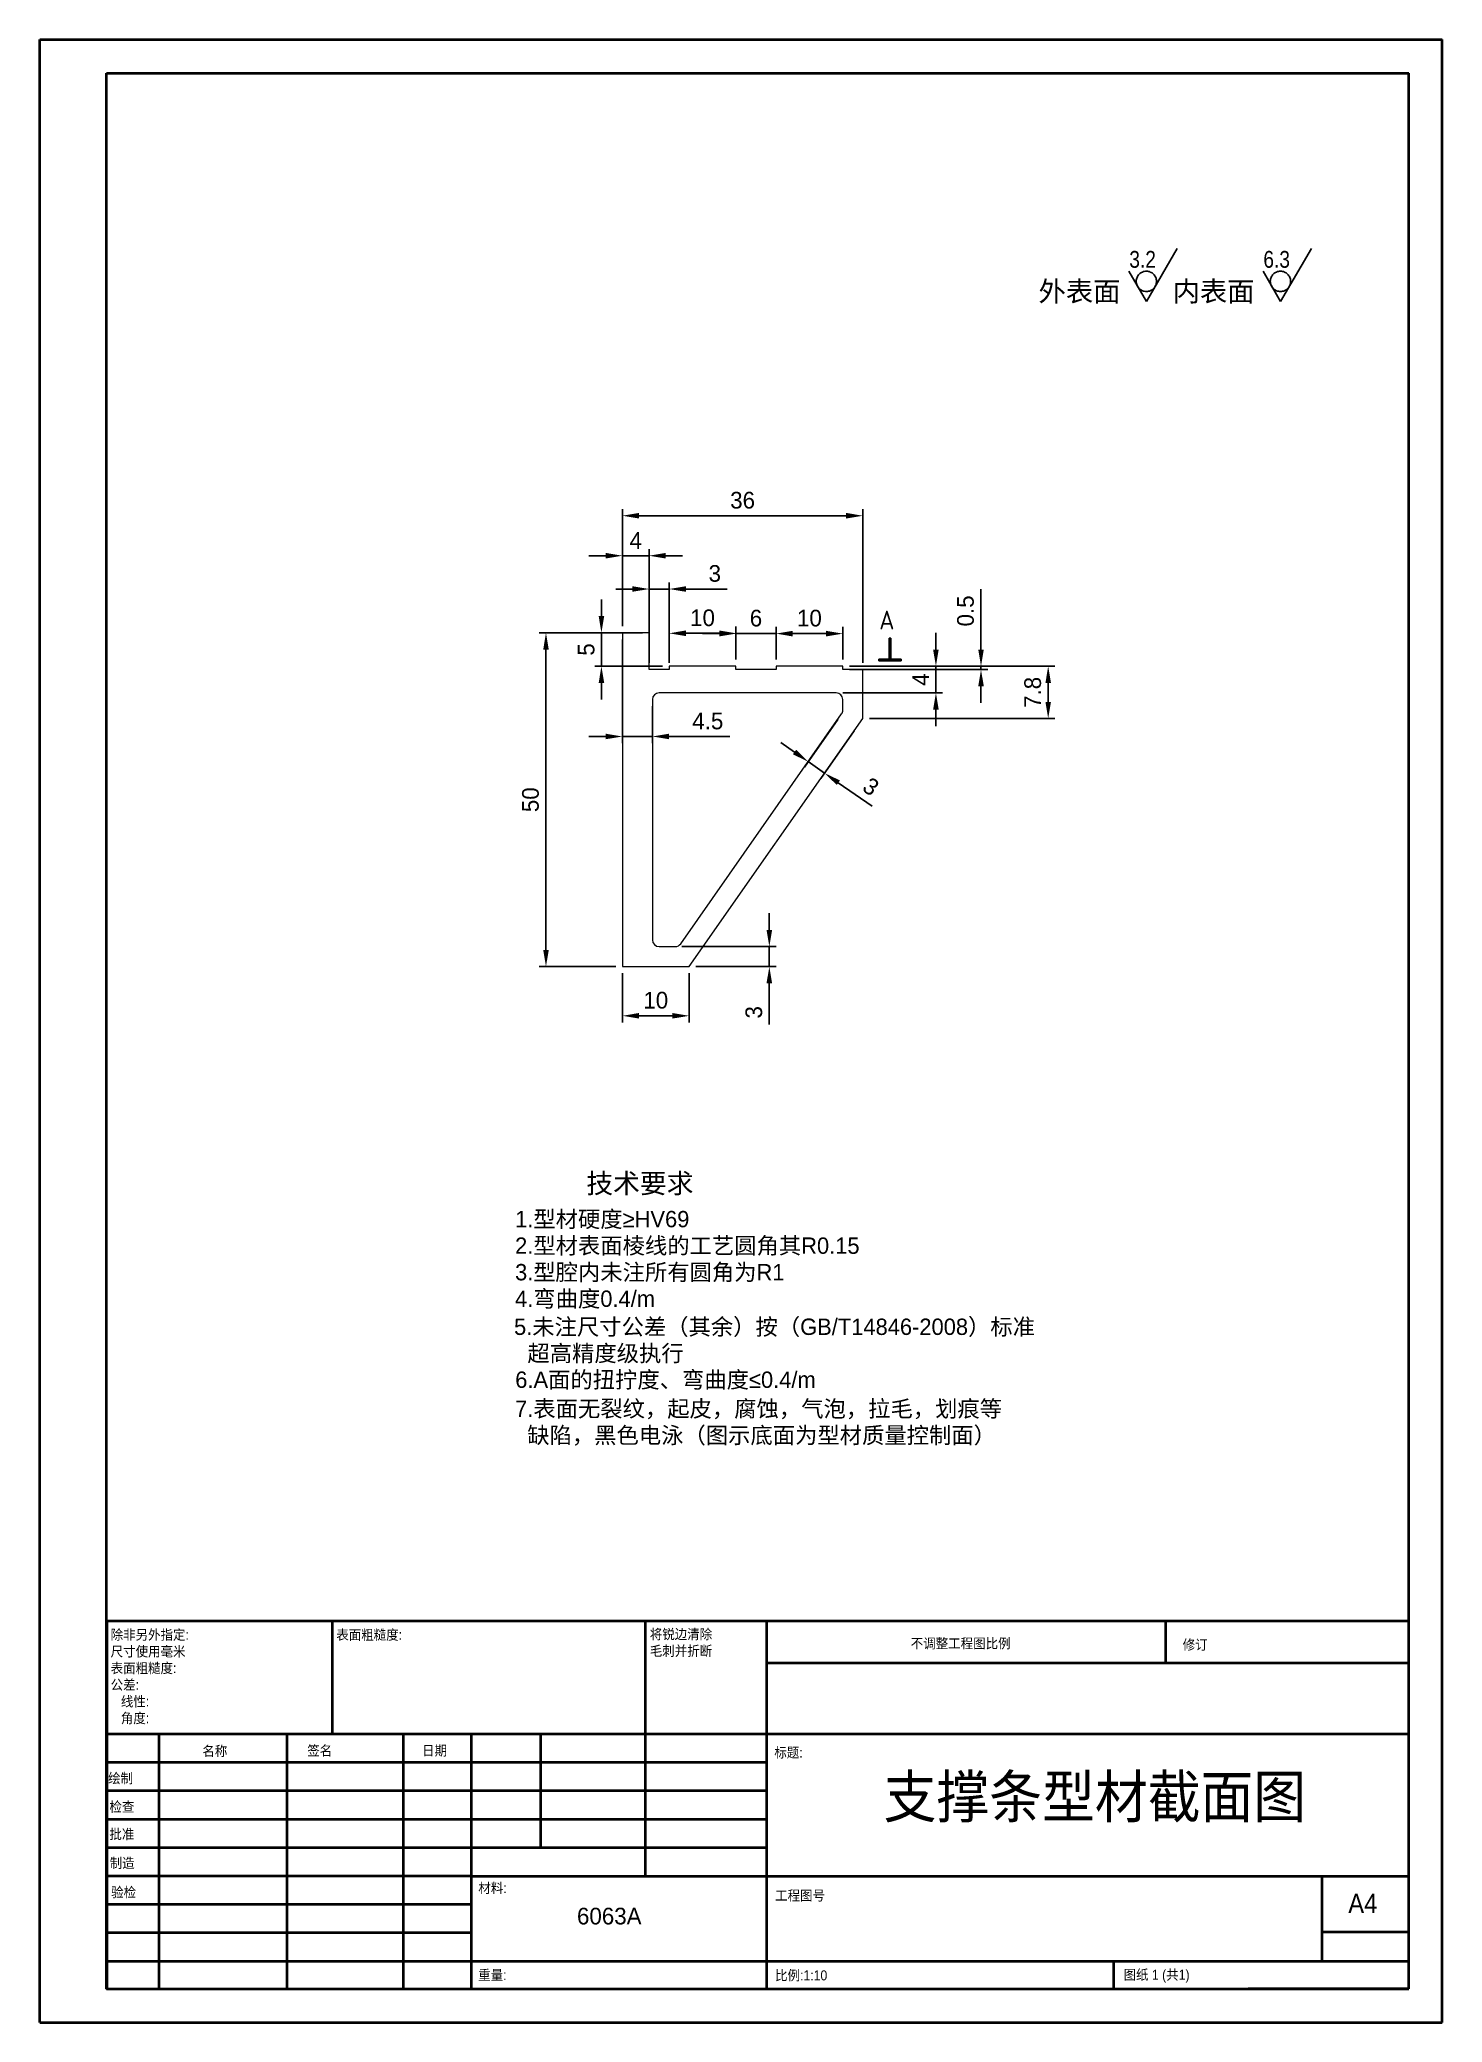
# Model space of a CAD drawing. Header units: millimetres. Extents: x 0 to 210, y 0 to 297.
import ezdxf

# ---------------------------------------------------------------- set-up
doc = ezdxf.new("R2010")
doc.units = ezdxf.units.MM
doc.header["$PDSIZE"] = -1
doc.linetypes.add('EBLTYPE4', pattern=[45, 30, -3, 3, -3, 3, -3])
doc.linetypes.add('SLD-实线', pattern=[0])
for name, color, linetype in [('1', 2, 'Continuous'), ('3', 4, 'Continuous'), ('dim', 4, 'Continuous')]:
    doc.layers.add(name, color=color, linetype=linetype)
doc.layers.add('AM_5', color=3, linetype='Continuous', lineweight=25)
doc.styles.add('ISO Proportional', font='isocp.shx')
doc.styles.add('SLDTEXTSTYLE0', font='GOTHIC.TTF', dxfattribs={"width": 0.913, "bigfont": 'bigfont'})
doc.styles.add('SLDTEXTSTYLE1', font='GOTHIC.TTF', dxfattribs={"width": 0.913})
doc.styles.get("Standard").update_dxf_attribs({"font": 'GOTHIC.TTF'})
doc.dimstyles.new('ISO-25$0', dxfattribs={"dimtxt": 2.5, "dimasz": 2.5, "dimexe": 1.25, "dimexo": 0.625, "dimtad": 1, "dimtxsty": 'Standard', "dimcen": 2.5, "dimadec": 0, "dimazin": 0, "dimtfac": 1, "dimtmove": 0, "dimatfit": 3, "dimfxl": 0, "dimarcsym": 0})

# ---------------------------------------------------------------- blocks, each defined once
blk = doc.blocks.new('SW_NOTE_0')
at = {"color": 0, "linetype": 'Continuous', "lineweight": 0, "char_height": 1.5, "attachment_point": 1, "style": 'SLDTEXTSTYLE0'}
for s, insert in [('将锐边清除', (0, 1.92)), ('毛刺并折断', (0, -0.58))]:
    blk.add_mtext(s, dxfattribs=dict(at, insert=insert))
blk = doc.blocks.new('SW_NOTE_1')
at = {"color": 0, "linetype": 'Continuous', "lineweight": 0, "char_height": 1.5, "attachment_point": 1, "style": 'SLDTEXTSTYLE0'}
for s, insert in [('除非另外指定:', (0, 1.92)), ('尺寸使用毫米', (0, -0.58)), ('表面粗糙度:', (0, -3.08)), ('公差:', (0, -5.58)), ('   线性:', (0, -8.08)), ('   角度:', (0, -10.58))]:
    blk.add_mtext(s, dxfattribs=dict(at, insert=insert))
blk = doc.blocks.new('*D4')
at = {"layer": 'AM_5', "color": 0, "lineweight": -2}
for p, q in [((86.32, 208.36), (74.88, 208.36)), ((75.88, 160.86), (75.88, 205.86)), ((86.32, 158.36), (74.88, 158.36))]:
    blk.add_line(p, q, dxfattribs=at)
at = {"layer": 'AM_5', "color": 0}
for points in [[(75.47, 205.86), (76.3, 205.86), (75.88, 208.36)], [(75.47, 160.86), (76.3, 160.86), (75.88, 158.36)]]:
    blk.add_solid(points, dxfattribs=at)
at = {"layer": 'Defpoints', "color": 0}
for p in [(75.88, 208.36), (87.32, 208.36), (87.32, 158.36)]:
    blk.add_point(p, dxfattribs=at)
at = {"layer": 'AM_5', "color": 0, "insert": (73.57, 183.36), "char_height": 2.5, "attachment_point": 5, "rotation": 90}
blk.add_mtext('50', dxfattribs=at)
blk = doc.blocks.new('*D5')
at = {"layer": 'AM_5', "color": 0, "lineweight": -2}
for p, q in [((87.32, 209.36), (87.32, 226.9)), ((89.82, 225.9), (120.82, 225.9)), ((123.32, 203.86), (123.32, 226.9))]:
    blk.add_line(p, q, dxfattribs=at)
at = {"layer": 'AM_5', "color": 0}
for points in [[(89.82, 226.32), (89.82, 225.48), (87.32, 225.9)], [(120.82, 226.32), (120.82, 225.48), (123.32, 225.9)]]:
    blk.add_solid(points, dxfattribs=at)
at = {"layer": 'Defpoints', "color": 0}
for p in [(123.32, 225.9), (87.32, 208.36), (123.32, 202.86)]:
    blk.add_point(p, dxfattribs=at)
at = {"layer": 'AM_5', "color": 0, "insert": (105.32, 228.21), "char_height": 2.5, "attachment_point": 5}
blk.add_mtext('36', dxfattribs=at)
blk = doc.blocks.new('*D6')
at = {"layer": 'AM_5', "color": 0, "lineweight": -2}
for p, q in [((84.82, 219.91), (82.32, 219.91)), ((87.32, 209.36), (87.32, 220.91)), ((87.32, 219.91), (91.32, 219.91)), ((91.32, 209.36), (91.32, 220.91)), ((93.82, 219.91), (96.32, 219.91))]:
    blk.add_line(p, q, dxfattribs=at)
at = {"layer": 'AM_5', "color": 0}
for points in [[(84.82, 220.33), (84.82, 219.49), (87.32, 219.91)], [(93.82, 220.33), (93.82, 219.49), (91.32, 219.91)]]:
    blk.add_solid(points, dxfattribs=at)
at = {"layer": 'Defpoints', "color": 0}
for p in [(91.32, 219.91), (87.32, 208.36), (91.32, 208.36)]:
    blk.add_point(p, dxfattribs=at)
at = {"layer": 'AM_5', "color": 0, "insert": (89.32, 222.19), "char_height": 2.5, "attachment_point": 5}
blk.add_mtext('4', dxfattribs=at)
blk = doc.blocks.new('*D7')
at = {"layer": 'AM_5', "color": 0, "lineweight": -2}
for p, q in [((84.18, 210.86), (84.18, 213.36)), ((90.32, 208.36), (83.18, 208.36)), ((84.18, 208.36), (84.18, 203.36)), ((93.32, 203.36), (83.18, 203.36)), ((84.18, 200.86), (84.18, 198.36))]:
    blk.add_line(p, q, dxfattribs=at)
at = {"layer": 'AM_5', "color": 0}
for points in [[(83.77, 210.86), (84.6, 210.86), (84.18, 208.36)], [(83.77, 200.86), (84.6, 200.86), (84.18, 203.36)]]:
    blk.add_solid(points, dxfattribs=at)
at = {"layer": 'Defpoints', "color": 0}
for p in [(91.32, 208.36), (84.18, 203.36), (94.32, 203.36)]:
    blk.add_point(p, dxfattribs=at)
at = {"layer": 'AM_5', "color": 0, "insert": (81.9, 205.86), "char_height": 2.5, "attachment_point": 5, "rotation": 90}
blk.add_mtext('5', dxfattribs=at)
blk = doc.blocks.new('*D10')
at = {"layer": 'AM_5', "color": 0, "lineweight": -2}
for p, q in [((87.32, 157.36), (87.32, 149.99)), ((97.32, 157.36), (97.32, 149.99)), ((89.82, 150.99), (94.82, 150.99))]:
    blk.add_line(p, q, dxfattribs=at)
at = {"layer": 'AM_5', "color": 0}
for points in [[(89.82, 151.41), (89.82, 150.58), (87.32, 150.99)], [(94.82, 151.41), (94.82, 150.58), (97.32, 150.99)]]:
    blk.add_solid(points, dxfattribs=at)
at = {"layer": 'Defpoints', "color": 0}
for p in [(87.32, 158.36), (97.32, 158.36), (97.32, 150.99)]:
    blk.add_point(p, dxfattribs=at)
at = {"layer": 'AM_5', "color": 0, "insert": (92.32, 153.31), "char_height": 2.5, "attachment_point": 5}
blk.add_mtext('10', dxfattribs=at)
blk = doc.blocks.new('*D11')
at = {"layer": 'AM_5', "color": 0, "lineweight": -2}
for p, q in [((87.32, 207.36), (87.32, 191.83)), ((91.82, 197.36), (91.82, 191.83)), ((84.82, 192.83), (82.32, 192.83)), ((87.32, 192.83), (91.82, 192.83)), ((94.32, 192.83), (103.4, 192.83))]:
    blk.add_line(p, q, dxfattribs=at)
at = {"layer": 'AM_5', "color": 0}
for points in [[(84.82, 193.25), (84.82, 192.42), (87.32, 192.83)], [(94.32, 193.25), (94.32, 192.42), (91.82, 192.83)]]:
    blk.add_solid(points, dxfattribs=at)
at = {"layer": 'Defpoints', "color": 0}
for p in [(87.32, 208.36), (91.82, 198.36), (91.82, 192.83)]:
    blk.add_point(p, dxfattribs=at)
at = {"layer": 'AM_5', "color": 0, "insert": (100.11, 195.14), "char_height": 2.5, "attachment_point": 5}
blk.add_mtext('4.5', dxfattribs=at)
blk = doc.blocks.new('*D13')
at = {"layer": 'AM_5', "color": 0, "lineweight": -2}
for p, q in [((109.32, 163.86), (109.32, 166.36)), ((96.24, 161.36), (110.32, 161.36)), ((109.32, 161.36), (109.32, 158.36)), ((98.32, 158.36), (110.32, 158.36)), ((109.32, 155.86), (109.32, 149.69))]:
    blk.add_line(p, q, dxfattribs=at)
at = {"layer": 'AM_5', "color": 0}
for points in [[(108.9, 163.86), (109.74, 163.86), (109.32, 161.36)], [(108.9, 155.86), (109.74, 155.86), (109.32, 158.36)]]:
    blk.add_solid(points, dxfattribs=at)
at = {"layer": 'Defpoints', "color": 0}
for p in [(95.24, 161.36), (97.32, 158.36), (109.32, 158.36)]:
    blk.add_point(p, dxfattribs=at)
at = {"layer": 'AM_5', "color": 0, "insert": (107.01, 151.52), "char_height": 2.5, "attachment_point": 5, "rotation": 90}
blk.add_mtext('3', dxfattribs=at)
blk = doc.blocks.new('*D14')
at = {"layer": 'AM_5', "color": 0, "lineweight": -2}
for p, q in [((119.57, 195.39), (114.57, 188.24)), ((122.02, 193.67), (117.03, 186.52)), ((113.09, 190.5), (111.04, 191.93)), ((115.14, 189.06), (117.6, 187.34)), ((119.65, 185.91), (124.71, 182.37))]:
    blk.add_line(p, q, dxfattribs=at)
at = {"layer": 'AM_5', "color": 0}
for points in [[(113.33, 190.84), (112.85, 190.16), (115.14, 189.06)], [(119.89, 186.25), (119.41, 185.57), (117.6, 187.34)]]:
    blk.add_solid(points, dxfattribs=at)
at = {"layer": 'Defpoints', "color": 0}
for p in [(120.14, 196.2), (122.6, 194.48), (117.6, 187.34)]:
    blk.add_point(p, dxfattribs=at)
at = {"layer": 'AM_5', "color": 0, "insert": (124.53, 185.32), "char_height": 2.5, "attachment_point": 5, "rotation": 325.0185}
blk.add_mtext('3', dxfattribs=at)
blk = doc.blocks.new('*D15')
at = {"layer": 'AM_5', "color": 0, "lineweight": -2}
for p, q in [((94.32, 204.36), (94.32, 209.29)), ((96.82, 208.29), (101.82, 208.29)), ((104.32, 204.36), (104.32, 209.29))]:
    blk.add_line(p, q, dxfattribs=at)
at = {"layer": 'AM_5', "color": 0}
for points in [[(96.82, 208.71), (96.82, 207.87), (94.32, 208.29)], [(101.82, 208.71), (101.82, 207.87), (104.32, 208.29)]]:
    blk.add_solid(points, dxfattribs=at)
at = {"layer": 'Defpoints', "color": 0}
for p in [(104.32, 208.29), (94.32, 203.36), (104.32, 203.36)]:
    blk.add_point(p, dxfattribs=at)
at = {"layer": 'AM_5', "color": 0, "insert": (99.32, 210.6), "char_height": 2.5, "attachment_point": 5}
blk.add_mtext('10', dxfattribs=at)
blk = doc.blocks.new('*D16')
at = {"layer": 'AM_5', "color": 0, "lineweight": -2}
for p, q in [((110.32, 204.36), (110.32, 209.24)), ((112.82, 208.24), (117.82, 208.24)), ((120.32, 204.36), (120.32, 209.24))]:
    blk.add_line(p, q, dxfattribs=at)
at = {"layer": 'AM_5', "color": 0}
for points in [[(112.82, 208.66), (112.82, 207.82), (110.32, 208.24)], [(117.82, 208.66), (117.82, 207.82), (120.32, 208.24)]]:
    blk.add_solid(points, dxfattribs=at)
at = {"layer": 'Defpoints', "color": 0}
for p in [(120.32, 208.24), (110.32, 203.36), (120.32, 203.36)]:
    blk.add_point(p, dxfattribs=at)
at = {"layer": 'AM_5', "color": 0, "insert": (115.32, 210.55), "char_height": 2.5, "attachment_point": 5}
blk.add_mtext('10', dxfattribs=at)
blk = doc.blocks.new('*D17')
at = {"layer": 'AM_5', "color": 0, "lineweight": -2}
for p, q in [((101.82, 208.24), (99.32, 208.24)), ((104.32, 204.36), (104.32, 209.24)), ((104.32, 208.24), (110.32, 208.24)), ((110.32, 204.36), (110.32, 209.24)), ((112.82, 208.24), (115.32, 208.24))]:
    blk.add_line(p, q, dxfattribs=at)
at = {"layer": 'AM_5', "color": 0}
for points in [[(101.82, 208.66), (101.82, 207.82), (104.32, 208.24)], [(112.82, 208.66), (112.82, 207.82), (110.32, 208.24)]]:
    blk.add_solid(points, dxfattribs=at)
at = {"layer": 'Defpoints', "color": 0}
for p in [(110.32, 208.24), (104.32, 203.36), (110.32, 203.36)]:
    blk.add_point(p, dxfattribs=at)
at = {"layer": 'AM_5', "color": 0, "insert": (107.32, 210.55), "char_height": 2.5, "attachment_point": 5}
blk.add_mtext('6', dxfattribs=at)
blk = doc.blocks.new('*D18')
at = {"layer": 'AM_5', "color": 0, "lineweight": -2}
for p, q in [((88.82, 214.92), (86.32, 214.92)), ((91.32, 203.86), (91.32, 215.92)), ((91.32, 214.92), (94.32, 214.92)), ((94.32, 203.86), (94.32, 215.92)), ((96.82, 214.92), (102.99, 214.92))]:
    blk.add_line(p, q, dxfattribs=at)
at = {"layer": 'AM_5', "color": 0}
for points in [[(88.82, 215.34), (88.82, 214.51), (91.32, 214.92)], [(96.82, 215.34), (96.82, 214.51), (94.32, 214.92)]]:
    blk.add_solid(points, dxfattribs=at)
at = {"layer": 'Defpoints', "color": 0}
for p in [(94.32, 214.92), (91.32, 202.86), (94.32, 202.86)]:
    blk.add_point(p, dxfattribs=at)
at = {"layer": 'AM_5', "color": 0, "insert": (101.16, 217.24), "char_height": 2.5, "attachment_point": 5}
blk.add_mtext('3', dxfattribs=at)
blk = doc.blocks.new('*D19')
at = {"layer": 'AM_5', "color": 0, "lineweight": -2}
for p, q in [((121.32, 203.36), (152.07, 203.36)), ((151.07, 200.86), (151.07, 198.02)), ((124.32, 195.52), (152.07, 195.52))]:
    blk.add_line(p, q, dxfattribs=at)
at = {"layer": 'AM_5', "color": 0}
for points in [[(150.66, 200.86), (151.49, 200.86), (151.07, 203.36)], [(150.66, 198.02), (151.49, 198.02), (151.07, 195.52)]]:
    blk.add_solid(points, dxfattribs=at)
at = {"layer": 'Defpoints', "color": 0}
for p in [(120.32, 203.36), (123.32, 195.52), (151.07, 195.52)]:
    blk.add_point(p, dxfattribs=at)
at = {"layer": 'AM_5', "color": 0, "insert": (148.76, 199.44), "char_height": 2.5, "attachment_point": 5, "rotation": 90}
blk.add_mtext('7.8', dxfattribs=at)
blk = doc.blocks.new('*D20')
at = {"layer": 'AM_5', "color": 0, "lineweight": -2}
for p, q in [((141.01, 205.86), (141.01, 214.92)), ((121.32, 203.36), (142.01, 203.36)), ((121.32, 202.86), (142.01, 202.86)), ((141.01, 202.86), (141.01, 203.36)), ((141.01, 200.36), (141.01, 197.86))]:
    blk.add_line(p, q, dxfattribs=at)
at = {"layer": 'AM_5', "color": 0}
for points in [[(140.6, 205.86), (141.43, 205.86), (141.01, 203.36)], [(140.6, 200.36), (141.43, 200.36), (141.01, 202.86)]]:
    blk.add_solid(points, dxfattribs=at)
at = {"layer": 'Defpoints', "color": 0}
for p in [(120.32, 203.36), (120.32, 202.86), (141.01, 202.86)]:
    blk.add_point(p, dxfattribs=at)
at = {"layer": 'AM_5', "color": 0, "insert": (138.7, 211.64), "char_height": 2.5, "attachment_point": 5, "rotation": 90}
blk.add_mtext('0.5', dxfattribs=at)
blk = doc.blocks.new('*D21')
at = {"layer": 'AM_5', "color": 0, "lineweight": -2}
for p, q in [((134.26, 205.86), (134.26, 208.36)), ((121.32, 203.36), (135.26, 203.36)), ((134.26, 203.36), (134.26, 199.36)), ((120.32, 199.36), (135.26, 199.36)), ((134.26, 196.86), (134.26, 194.36))]:
    blk.add_line(p, q, dxfattribs=at)
at = {"layer": 'AM_5', "color": 0}
for points in [[(133.84, 205.86), (134.68, 205.86), (134.26, 203.36)], [(133.84, 196.86), (134.68, 196.86), (134.26, 199.36)]]:
    blk.add_solid(points, dxfattribs=at)
at = {"layer": 'Defpoints', "color": 0}
for p in [(120.32, 203.36), (119.32, 199.36), (134.26, 199.36)]:
    blk.add_point(p, dxfattribs=at)
at = {"layer": 'AM_5', "color": 0, "insert": (131.98, 201.36), "char_height": 2.5, "attachment_point": 5, "rotation": 90}
blk.add_mtext('4', dxfattribs=at)

msp = doc.modelspace()

# ---------------------------------------------------------------- hatches: boundary and pattern name
at = {"layer": 'dim', "linetype": 'EBLTYPE4'}
for points in [[(127.2812, 207.5559), (127.5062, 207.5559), (127.5062, 204.1809), (127.2812, 204.1809)], [(125.7062, 204.1809), (125.7062, 204.4059), (129.0812, 204.4059), (129.0812, 204.1809)]]:
    msp.add_hatch(color=256, dxfattribs=at).paths.add_polyline_path(points)

# ---------------------------------------------------------------- linework, layer by layer
at = {"color": 7, "linetype": 'SLD-实线', "lineweight": 40}
for p, q in [((0.0788, 0.2148), (0.0788, 297.2148)), ((0.0788, 297.2148), (210.0788, 297.2148)), ((210.0788, 0.2148), (210.0788, 297.2148)), ((210.0788, 292.2148), (210.0788, 297.2148)), ((10.0788, 292.2148), (205.0788, 292.2148)), ((10.0788, 5.2148), (10.0788, 292.2148)), ((205.0788, 5.2148), (205.0788, 292.2148)), ((10.1108, 60.3709), (205.0788, 60.3709)), ((10.1108, 60.3709), (10.1108, 5.1209)), ((43.9108, 43.3709), (43.9108, 60.3709)), ((90.7108, 60.3709), (90.7108, 22.1209)), ((108.9108, 60.3709), (108.9108, 5.1209)), ((168.6788, 54.0898), (168.6788, 60.4648)), ((205.0788, 53.9959), (108.9108, 53.9959)), ((205.0788, 43.3709), (10.1108, 43.3709)), ((17.9108, 43.3709), (17.9108, 5.1209)), ((37.1018, 43.3709), (37.1018, 5.1209)), ((54.5097, 43.3709), (54.5097, 5.1209)), ((64.7108, 5.1209), (64.7108, 43.3709)), ((75.1108, 26.3709), (75.1108, 43.3709)), ((108.9108, 39.1209), (10.1108, 39.1209)), ((108.9108, 34.8709), (10.1108, 34.8709)), ((108.9108, 30.6209), (10.1108, 30.6209)), ((108.9108, 26.3709), (10.1108, 26.3709)), ((64.7108, 22.1209), (10.1108, 22.1209)), ((64.7108, 22.1209), (205.0788, 22.1209)), ((192.0788, 9.4648), (192.0788, 22.2148)), ((64.7108, 17.8709), (10.1108, 17.8709)), ((64.7108, 13.6209), (10.1108, 13.6209)), ((205.0788, 13.7148), (192.0788, 13.7148)), ((10.1108, 9.3709), (205.0788, 9.3709)), ((160.8788, 5.2148), (160.8788, 9.4648)), ((10.0788, 5.2148), (205.0788, 5.2148)), ((205.0788, 5.2148), (180.9883, 5.2148)), ((0.0788, 0.2148), (210.0788, 0.2148))]:
    msp.add_line(p, q, dxfattribs=at)
at = {"color": 7, "linetype": 'SLD-实线', "lineweight": 15}
for p, q in [((91.3191, 208.3602), (87.3191, 208.3602)), ((87.3191, 208.3602), (87.3191, 158.3602)), ((91.3191, 202.8602), (91.3191, 208.3602)), ((94.3191, 202.8602), (91.3191, 202.8602)), ((94.3191, 203.3602), (94.3191, 202.8602)), ((104.3191, 203.3602), (94.3191, 203.3602)), ((104.3191, 202.8602), (104.3191, 203.3602)), ((110.3191, 202.8602), (104.3191, 202.8602)), ((110.3191, 203.3602), (110.3191, 202.8602)), ((120.3191, 203.3602), (110.3191, 203.3602)), ((120.3191, 202.8602), (120.3191, 203.3602)), ((123.3191, 202.8602), (120.3191, 202.8602)), ((123.3191, 195.5175), (123.3191, 202.8602)), ((119.3191, 199.3602), (92.8191, 199.3602)), ((91.8191, 198.3602), (91.8191, 162.3602)), ((96.0553, 161.7869), (120.1384, 196.2047)), ((120.3191, 196.778), (120.3191, 198.3602)), ((97.3191, 158.3602), (123.3191, 195.5175)), ((92.8191, 161.3602), (95.236, 161.3602)), ((87.3191, 158.3602), (97.3191, 158.3602))]:
    msp.add_line(p, q, dxfattribs=at)
for centre, start, end in [((92.8191, 198.3602), 90, 180), ((119.3191, 198.3602), 0, 90), ((119.3191, 196.778), 325.018505, 0), ((92.8191, 162.3602), 180, 270), ((95.236, 162.3602), 270, 325.018505)]:
    msp.add_arc(centre, 1, start, end, dxfattribs=at)
at = {"layer": '1', "color": 4, "linetype": 'EBLTYPE4'}
for p, q in [((165.7985, 257.9702), (170.3975, 265.9359)), ((185.8712, 257.9702), (190.4702, 265.9359)), ((163.1662, 262.5295), (165.7985, 257.9702)), ((183.2389, 262.5295), (185.8712, 257.9702))]:
    msp.add_line(p, q, dxfattribs=at)
for centre in [(165.7701, 261.0095), (185.8428, 261.0095)]:
    msp.add_circle(centre, 1.52, dxfattribs=at)
at = {"layer": 'dim', "linetype": 'EBLTYPE4'}
for points in [[(127.5062, 204.1809), (127.2812, 204.1809), (127.2812, 207.5559), (127.5062, 207.5559)], [(129.0812, 204.4059), (129.0812, 204.1809), (125.7062, 204.1809), (125.7062, 204.4059)]]:
    msp.add_lwpolyline(points, close=True, dxfattribs=at)

# ---------------------------------------------------------------- block references
at = {"color": 7, "linetype": 'Continuous', "lineweight": 0}
for name, p in [('SW_NOTE_1', (10.7045, 57.1083)), ('SW_NOTE_0', (91.42, 57.1904))]:
    msp.add_blockref(name, p, dxfattribs=at)

# ---------------------------------------------------------------- texts
at = {"color": 7, "linetype": 'Continuous', "lineweight": 0, "attachment_point": 1}
for s, insert, char_height, style in [('表面粗糙度:', (44.4821, 59.0226), 1.5, 'SLDTEXTSTYLE0'), ('不调整工程图比例', (130.4935, 57.7302), 1.5, 'SLDTEXTSTYLE0'), ('修订', (171.2064, 57.5321), 1.5, 'SLDTEXTSTYLE0'), ('名称', (24.4331, 41.6048), 1.5, 'SLDTEXTSTYLE0'), ('签名', (40.1444, 41.6651), 1.5, 'SLDTEXTSTYLE0'), ('日期', (57.3255, 41.6795), 1.5, 'SLDTEXTSTYLE0'), ('标题:', (110.067, 41.3817), 1.5, 'SLDTEXTSTYLE0'), ('绘制', (10.323, 37.5331), 1.5, 'SLDTEXTSTYLE0'), ('{\\fSimSun|b0|i0|c134|p2;支撑条型材截面图}', (126.4314, 37.1968), 6.35, 'SLDTEXTSTYLE0'), ('检查', (10.5213, 33.2577), 1.5, 'SLDTEXTSTYLE0'), ('批准', (10.5125, 29.1676), 1.5, 'SLDTEXTSTYLE0'), ('制造', (10.566, 24.837), 1.5, 'SLDTEXTSTYLE0'), ('材料:', (65.7567, 21.0894), 1.5, 'SLDTEXTSTYLE0'), ('验检', (10.7799, 20.453), 1.5, 'SLDTEXTSTYLE0'), ('工程图号', (110.1848, 19.972), 1.5, 'SLDTEXTSTYLE0'), ('A4', (195.9998, 19.4811), 2.91042, 'SLDTEXTSTYLE1'), ('重量: ', (65.7286, 8.0527), 1.4986, 'SLDTEXTSTYLE0'), ('比例:1:10', (110.1848, 8.0034), 1.5, 'SLDTEXTSTYLE0'), ('图纸 1 (共1)', (162.3571, 8.0973), 1.5, 'SLDTEXTSTYLE0')]:
    msp.add_mtext(s, dxfattribs=dict(at, insert=insert, char_height=char_height, style=style))
at = {"insert": (80.5225, 17.3802), "char_height": 2.5, "attachment_point": 1}
msp.add_mtext_dynamic_manual_height_columns('6063A', width=29.409357, gutter_width=12.5, heights=[0], dxfattribs=at)
at = {"layer": '1', "color": 4, "linetype": 'EBLTYPE4', "width": 0.85}
for s, p in [('3.2', (163.2127, 263.0455)), ('6.3', (183.2854, 263.0455))]:
    msp.add_text(s, height=2.52, dxfattribs=at).set_placement(p)
at = {"layer": '1', "linetype": 'EBLTYPE4'}
for s, height, p in [('技术要求', 2.94, (81.9248, 124.4178)), ('1.型材硬度≥HV69', 2.45, (71.2552, 119.3118)), ('2.型材表面棱线的工艺圆角其R0.15', 2.45, (71.2552, 115.3374)), ('3.型腔内未注所有圆角为R1', 2.45, (71.2552, 111.3629)), ('4.弯曲度0.4/m', 2.45, (71.2552, 107.3885)), ('  5.未注尺寸公差（其余）按（GB/T14846-2008）标准', 2.45, (69.2807, 103.1844)), ('  超高精度级执行', 2.45, (71.2804, 99.21)), ('6.A面的扭拧度、弯曲度≤0.4/m', 2.45, (71.2804, 95.256)), ('7.表面无裂纹，起皮，腐蚀，气泡，拉毛，划痕等', 2.45, (71.2552, 90.9107)), ('  缺陷，黑色电泳（图示底面为型材质量控制面）', 2.45, (71.2552, 86.9363))]:
    msp.add_text(s, height=height, dxfattribs=at).set_placement(p)
at = {"layer": '3', "linetype": 'EBLTYPE4'}
for s, p in [('外表面', (149.6194, 258.0121)), ('内表面', (169.6921, 258.0121))]:
    msp.add_text(s, height=3, dxfattribs=at).set_placement(p)
at = {"layer": 'dim', "linetype": 'EBLTYPE4', "insert": (128.0482, 208.8713), "char_height": 2.8125, "attachment_point": 9, "style": 'ISO Proportional'}
msp.add_mtext('A', dxfattribs=at)

# ---------------------------------------------------------------- dimensions: what is measured, and where the dimension line sits
at = {"layer": 'AM_5'}
for base, p1, p2, picture, middle in [((123.3191, 225.9013), (87.3191, 208.3602), (123.3191, 202.8602), '*D5', (105.3191, 228.2142)), ((91.3191, 219.9113), (87.3191, 208.3602), (91.3191, 208.3602), '*D6', (89.3191, 222.1927)), ((104.3191, 208.2897), (94.3191, 203.3602), (104.3191, 203.3602), '*D15', (99.3191, 210.6025)), ((110.3191, 208.2411), (104.3191, 203.3602), (110.3191, 203.3602), '*D17', (107.3191, 210.554)), ((120.3191, 208.2411), (110.3191, 203.3602), (120.3191, 203.3602), '*D16', (115.3191, 210.554)), ((91.8191, 192.8321), (87.3191, 208.3602), (91.8191, 198.3602), '*D11', (100.1092, 195.145)), ((97.3191, 150.9928), (87.3191, 158.3602), (97.3191, 158.3602), '*D10', (92.3191, 153.3057))]:
    dim = msp.add_linear_dim(base=base, p1=p1, p2=p2, dimstyle='ISO-25$0', override={"dimexe": 1, "dimexo": 1, "dimgap": 1, "dimdec": 3, "dimdsep": 46, "dimadec": 2, "dimtdec": 3, "dimtzin": 0}, dxfattribs=at)
    dim.commit()
    dim.dimension.update_dxf_attribs({"geometry": picture, "text_midpoint": middle})
dim = msp.add_linear_dim(base=(94.3191, 214.9227), p1=(91.3191, 202.8602), p2=(94.3191, 202.8602), dimstyle='ISO-25$0', override={"dimexe": 1, "dimexo": 1, "dimgap": 1, "dimdec": 3, "dimdsep": 46, "dimadec": 2, "dimtdec": 3, "dimtzin": 0}, dxfattribs=at)
dim.commit()
dim.dimension.update_dxf_attribs({"geometry": '*D18', "text_midpoint": (101.1553, 214.9227), "dimtype": 160})
dim = msp.add_linear_dim(base=(141.0149, 202.8602), p1=(120.3191, 203.3602), p2=(120.3191, 202.8602), angle=90, dimstyle='ISO-25$0', override={"dimexe": 1, "dimexo": 1, "dimgap": 1, "dimdsep": 46, "dimadec": 2, "dimtdec": 3, "dimtzin": 0}, dxfattribs=at)
dim.commit()
dim.dimension.update_dxf_attribs({"geometry": '*D20', "text_midpoint": (141.0149, 211.6392), "dimtype": 160})
for base, p1, p2, override, picture, middle in [((84.182, 203.3602), (91.3191, 208.3602), (94.3191, 203.3602), {"dimexe": 1, "dimexo": 1, "dimgap": 1, "dimdec": 3, "dimdsep": 46, "dimadec": 2, "dimtdec": 3, "dimtzin": 0}, '*D7', (81.9005, 205.8602)), ((75.8837, 208.3602), (87.3191, 158.3602), (87.3191, 208.3602), {"dimexe": 1, "dimexo": 1, "dimgap": 1, "dimdec": 3, "dimdsep": 46, "dimadec": 2, "dimtdec": 3, "dimtzin": 0}, '*D4', (73.5708, 183.3602)), ((134.2606, 199.3602), (120.3191, 203.3602), (119.3191, 199.3602), {"dimexe": 1, "dimexo": 1, "dimgap": 1, "dimdsep": 46, "dimadec": 2, "dimtdec": 3, "dimtzin": 0}, '*D21', (131.9792, 201.3602)), ((151.0746, 195.5175), (120.3191, 203.3602), (123.3191, 195.5175), {"dimexe": 1, "dimexo": 1, "dimgap": 1, "dimdec": 1, "dimdsep": 46, "dimadec": 2, "dimtdec": 3, "dimtzin": 0}, '*D19', (148.7617, 199.4389)), ((109.3191, 158.3602), (95.236, 161.3602), (97.3191, 158.3602), {"dimexe": 1, "dimexo": 1, "dimgap": 1, "dimdec": 3, "dimdsep": 46, "dimadec": 2, "dimtdec": 3, "dimtzin": 0}, '*D13', (107.0062, 151.524))]:
    dim = msp.add_linear_dim(base=base, p1=p1, p2=p2, angle=90, dimstyle='ISO-25$0', override=override, dxfattribs=at)
    dim.commit()
    dim.dimension.update_dxf_attribs({"geometry": picture, "text_midpoint": middle})
dim = msp.add_aligned_dim(p1=(120.1384, 196.2047), p2=(122.5964, 194.4848), distance=-8.716, dimstyle='ISO-25$0', override={"dimexe": 1, "dimexo": 1, "dimgap": 1, "dimdec": 3, "dimdsep": 46, "dimadec": 2, "dimtdec": 3, "dimtzin": 0}, dxfattribs=at)
dim.commit()
dim.dimension.update_dxf_attribs({"geometry": '*D14', "text_midpoint": (124.5266, 185.3192)})

doc.saveas('drawing.dxf')
